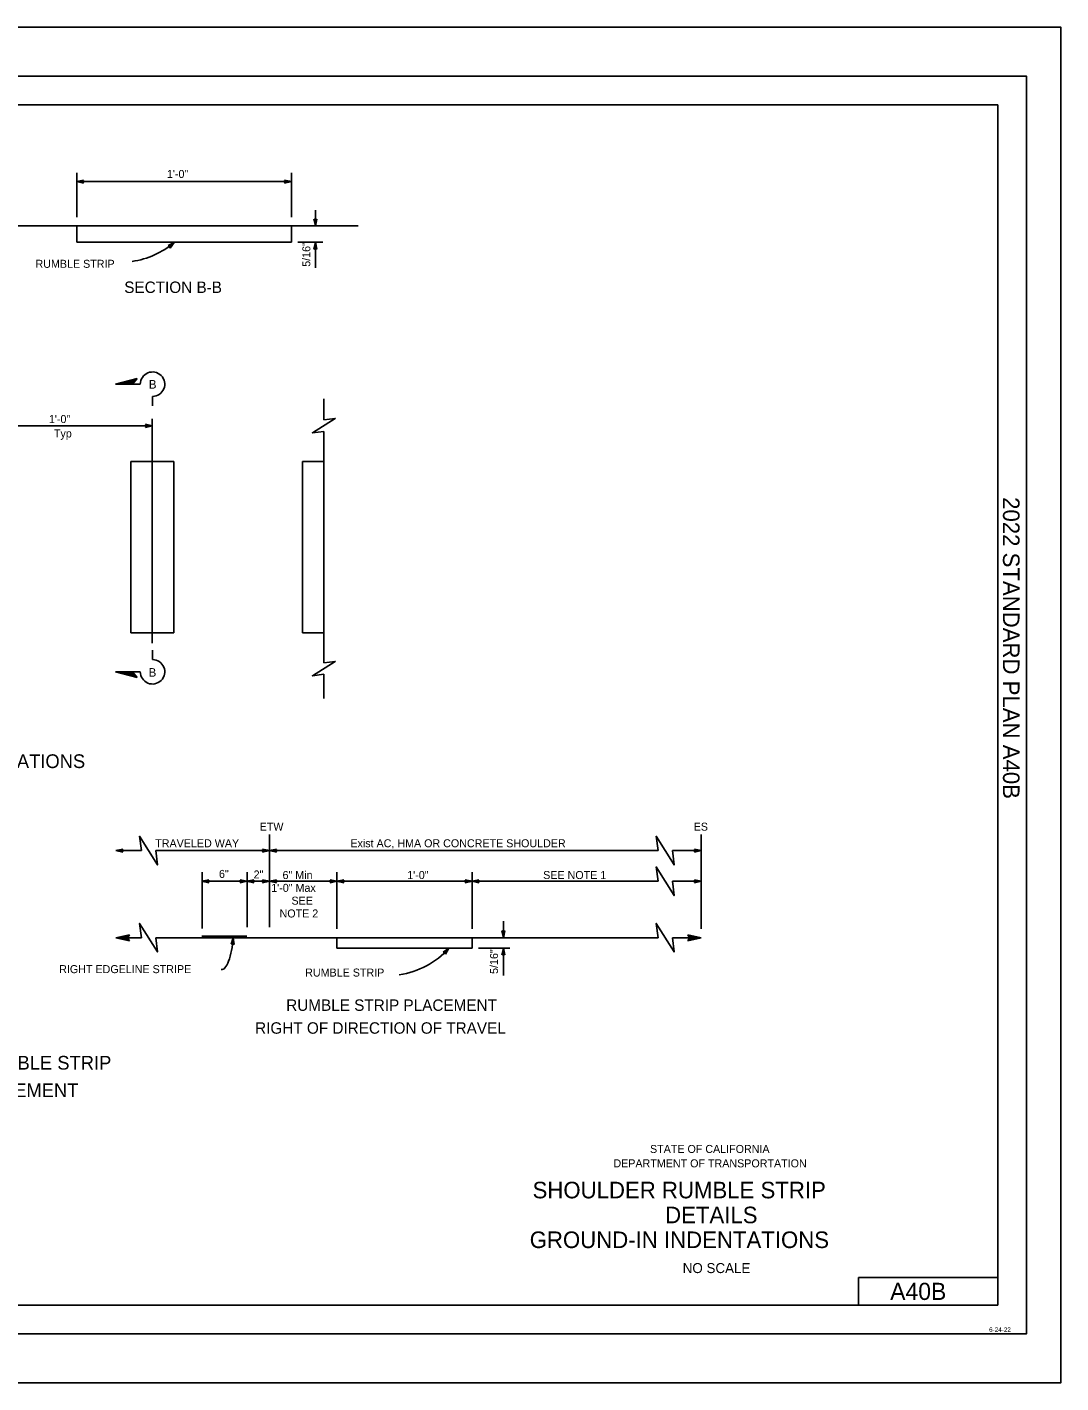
# Model space of a CAD drawing. Extents: x -893 to 867, y -474 to 712.
# Drawn here: x -37 to 867, y -474 to 712 of the extents above; entities that cross this region are included whole.
import ezdxf

# ---------------------------------------------------------------- set-up
doc = ezdxf.new("R2010")
doc.units = 0
for name, color, linetype in [('10 Sheet Format', 7, 'Continuous'), ('22 Misc Cnst Det', 7, 'Continuous'), ('56 Stage 3 Anno', 7, 'Continuous'), ('57 Undefined', 7, 'Continuous'), ('60 Nongeo Data', 7, 'Continuous')]:
    doc.layers.add(name, color=color, linetype=linetype)

msp = doc.modelspace()

# ---------------------------------------------------------------- linework, layer by layer
at = {"layer": '10 Sheet Format'}
for p, q in [((-813.5, 644), (811.5, 644)), ((811.5, -406), (811.5, 644)), ((689.5, -406), (689.5, -382)), ((689.5, -382), (811.5, -382)), ((-813.5, -406), (811.5, -406))]:
    msp.add_line(p, q, dxfattribs=at)
for points in [[(-893.5, -474), (866.5, -474), (866.5, 712), (-893.5, 712)], [(-863.4, 669), (836.6, 669), (836.6, -431), (-863.4, -431)], [(-863.4, 669), (836.6, 669), (836.6, -431), (-863.4, -431)]]:
    msp.add_lwpolyline(points, close=True, dxfattribs=at)
at = {"layer": '22 Misc Cnst Det'}
for p, q in [((39.9, 399.6), (58.8, 404.5)), ((41.4, 399.6), (58.4, 404)), ((43, 399.6), (58, 403.5)), ((54.9, 399.6), (58.8, 404.5)), ((61.6, 399.6), (39.9, 399.6)), ((44.6, 399.6), (57.6, 403)), ((46.1, 399.6), (57.2, 402.5)), ((47.7, 399.6), (56.8, 402)), ((49.2, 399.6), (56.4, 401.5)), ((50.8, 399.6), (56, 401)), ((52.3, 399.6), (55.6, 400.5)), ((53.9, 399.6), (55.2, 400)), ((72.3, 388.9), (72.3, 380.8)), ((72.3, 158.7), (72.3, 166.8)), ((39.9, 148), (58.8, 143.1)), ((61.6, 148), (39.9, 148)), ((41.4, 148), (58.4, 143.6)), ((43, 148), (58, 144.1)), ((44.6, 148), (57.6, 144.6)), ((46.1, 148), (57.2, 145.1)), ((47.7, 148), (56.8, 145.6)), ((49.2, 148), (56.4, 146.1)), ((50.8, 148), (56, 146.6)), ((52.3, 148), (55.6, 147.1)), ((53.9, 148), (55.2, 147.6)), ((54.9, 148), (58.8, 143.1))]:
    msp.add_line(p, q, dxfattribs=at)
for centre, start, end in [((72.3, 399.6), 269.9995, 180), ((72.3, 148), 180, 90.0005)]:
    msp.add_arc(centre, 10.7, start, end, dxfattribs=at)
at = {"layer": '56 Stage 3 Anno'}
for p, q in [((6, 584.6), (6, 545.8)), ((193.8, 584.6), (193.8, 545.8)), ((6, 576.8), (12, 578.1)), ((6, 576.8), (193.8, 576.8)), ((12, 575.5), (6, 576.8)), ((6, 576.8), (6, 576.8)), ((7.4, 576.8), (11.8, 577.8)), ((11.8, 575.8), (7.4, 576.8)), ((8.8, 576.8), (11.6, 577.4)), ((11.6, 576.2), (8.8, 576.8)), ((10.2, 576.8), (11.4, 577.1)), ((11.4, 576.5), (10.2, 576.8)), ((12, 578.1), (11.2, 576.8)), ((11.2, 576.8), (12, 575.5)), ((12, 578.1), (12, 578.1)), ((12, 575.5), (12, 575.5)), ((188.6, 576.8), (187.8, 578.2)), ((187.8, 578.2), (187.8, 578.2)), ((187.8, 578.2), (193.8, 576.8)), ((193.8, 576.8), (187.8, 575.5)), ((187.8, 575.5), (188.6, 576.8)), ((187.8, 575.5), (187.8, 575.5)), ((188.1, 577.8), (192.5, 576.8)), ((192.4, 576.8), (188.1, 575.8)), ((191.1, 576.8), (188.2, 576.2)), ((188.3, 577.4), (191.1, 576.8)), ((188.5, 577.1), (189.7, 576.8)), ((189.7, 576.8), (188.5, 576.6)), ((193.8, 576.8), (193.8, 576.8)), ((214.8, 538), (214.8, 551.9)), ((214.8, 538), (213.4, 544)), ((213.4, 544), (213.4, 544)), ((213.4, 544), (214.8, 543.2)), ((214.8, 539.4), (213.8, 543.7)), ((214.8, 540.7), (214.1, 543.6)), ((214.8, 542.1), (214.5, 543.3)), ((214.8, 543.2), (216.1, 544)), ((216.1, 544), (214.8, 538)), ((215.8, 543.8), (214.8, 539.4)), ((215.4, 543.5), (214.8, 540.7)), ((215.1, 543.3), (214.8, 542.1)), ((214.8, 538), (214.8, 538)), ((216.1, 544), (216.1, 544)), ((85.9, 520.8), (91.3, 523.6)), ((86.3, 520.7), (90.3, 522.7)), ((86.7, 520.5), (89.2, 521.9)), ((89.2, 521.9), (87.4, 519.6)), ((90.2, 522.7), (87.5, 519.2)), ((91.3, 523.6), (87.6, 518.7)), ((91.3, 523.6), (91.3, 523.6)), ((199.5, 523.7), (221.2, 523.7)), ((213.4, 517.7), (214.8, 523.7)), ((213.8, 517.9), (214.8, 522.3)), ((214.8, 501.3), (214.8, 523.7)), ((214.8, 523.7), (214.8, 523.7)), ((214.8, 523.7), (216.1, 517.7)), ((214.8, 522.3), (215.7, 517.9)), ((87.3, 520.3), (85.9, 520.8)), ((85.9, 520.8), (85.9, 520.8)), ((87, 520.4), (88.1, 521)), ((87.6, 518.7), (87.3, 520.3)), ((88.1, 521), (87.4, 520)), ((87.6, 518.7), (87.6, 518.7)), ((214.8, 518.5), (213.4, 517.7)), ((213.4, 517.7), (213.4, 517.7)), ((214.1, 518.1), (214.8, 520.9)), ((214.5, 518.3), (214.8, 519.5)), ((214.8, 520.9), (215.4, 518.1)), ((214.8, 519.5), (215, 518.3)), ((216.1, 517.7), (214.8, 518.5)), ((216.1, 517.7), (216.1, 517.7)), ((72.1, 369.4), (72.1, 336.7)), ((72.1, 363.1), (-77.9, 363.1)), ((66.9, 363.1), (66.1, 364.5)), ((66.1, 364.5), (66.1, 364.5)), ((66.1, 364.5), (72.1, 363.1)), ((72.1, 363.1), (66.1, 361.8)), ((66.1, 361.8), (66.9, 363.1)), ((66.1, 361.8), (66.1, 361.8)), ((66.3, 364.1), (70.7, 363.1)), ((70.7, 363.1), (66.3, 362.2)), ((69.4, 363.1), (66.5, 362.5)), ((66.6, 363.8), (69.4, 363.1)), ((66.7, 363.4), (68, 363.1)), ((68, 363.1), (66.8, 362.9)), ((72.1, 363.1), (72.1, 363.1)), ((72.1, 336.7), (72.1, 173.1)), ((174.6, 5.6), (174.6, -75.5)), ((552.1, 5.6), (552.1, -76.8)), ((40.3, -8.4), (46.3, -7.1)), ((40.3, -8.4), (62.6, -8.4)), ((46.3, -9.8), (40.3, -8.4)), ((40.3, -8.4), (40.3, -8.4)), ((41.7, -8.4), (46, -7.4)), ((46.1, -9.4), (41.7, -8.4)), ((43, -8.4), (45.9, -7.8)), ((45.8, -9), (43, -8.4)), ((44.4, -8.4), (45.6, -8.2)), ((45.7, -8.7), (44.4, -8.4)), ((46.3, -7.1), (45.5, -8.4)), ((45.5, -8.4), (46.3, -9.8)), ((46.3, -7.1), (46.3, -7.1)), ((46.3, -9.8), (46.3, -9.8)), ((174.6, -8.4), (75.1, -8.4)), ((169.4, -8.4), (168.6, -7.1)), ((168.6, -7.1), (168.6, -7.1)), ((168.6, -7.1), (174.6, -8.4)), ((174.6, -8.4), (168.6, -9.7)), ((168.6, -9.7), (169.4, -8.4)), ((168.6, -9.7), (168.6, -9.7)), ((168.8, -7.4), (173.2, -8.4)), ((173.2, -8.4), (168.8, -9.4)), ((169, -7.8), (171.8, -8.4)), ((171.8, -8.4), (169, -9)), ((169.2, -8.1), (170.4, -8.4)), ((170.4, -8.4), (169.2, -8.7)), ((174.6, -8.4), (180.6, -7.1)), ((174.6, -8.4), (514.4, -8.4)), ((180.6, -9.8), (174.6, -8.4)), ((174.6, -8.4), (174.6, -8.4)), ((174.6, -8.4), (174.6, -8.4)), ((176, -8.4), (180.3, -7.4)), ((180.4, -9.4), (176, -8.4)), ((177.3, -8.4), (180.2, -7.8)), ((180.1, -9), (177.3, -8.4)), ((178.7, -8.4), (179.9, -8.2)), ((179.9, -8.7), (178.7, -8.4)), ((180.6, -7.1), (179.8, -8.4)), ((179.8, -8.4), (180.6, -9.8)), ((180.6, -7.1), (180.6, -7.1)), ((180.6, -9.8), (180.6, -9.8)), ((514.4, -8.4), (497.2, -8.4)), ((552.1, -8.4), (526.9, -8.4)), ((546.9, -8.4), (546.1, -7.1)), ((546.1, -7.1), (546.1, -7.1)), ((546.1, -7.1), (552.1, -8.4)), ((552.1, -8.4), (546.1, -9.7)), ((546.1, -9.7), (546.9, -8.4)), ((546.1, -9.7), (546.1, -9.7)), ((546.3, -7.4), (550.7, -8.4)), ((550.7, -8.4), (546.3, -9.4)), ((546.5, -7.8), (549.3, -8.4)), ((549.3, -8.4), (546.5, -9)), ((546.7, -8.1), (547.9, -8.4)), ((547.9, -8.4), (546.7, -8.7)), ((552.1, -8.4), (552.1, -8.4)), ((115.5, -35.2), (121.5, -33.9)), ((121.5, -36.6), (115.5, -35.2)), ((115.5, -35.2), (115.5, -35.2)), ((154.9, -35.2), (115.5, -35.2)), ((115.8, -76.5), (115.8, -27.4)), ((116.9, -35.2), (121.3, -34.3)), ((121.3, -36.2), (116.9, -35.2)), ((118.3, -35.2), (121.1, -34.6)), ((121.1, -35.9), (118.3, -35.2)), ((119.7, -35.2), (120.9, -35)), ((120.9, -35.5), (119.7, -35.2)), ((121.5, -33.9), (120.7, -35.2)), ((120.7, -35.2), (121.5, -36.6)), ((121.5, -33.9), (121.5, -33.9)), ((149.7, -35.2), (148.9, -33.9)), ((148.9, -33.9), (148.9, -33.9)), ((148.9, -33.9), (154.9, -35.2)), ((154.9, -35.2), (148.9, -36.6)), ((148.9, -36.6), (149.7, -35.2)), ((149.1, -34.2), (153.5, -35.2)), ((153.5, -35.2), (149.1, -36.2)), ((149.3, -34.6), (152.1, -35.2)), ((152.1, -35.2), (149.3, -35.9)), ((149.5, -34.9), (150.7, -35.2)), ((150.7, -35.2), (149.5, -35.5)), ((154.9, -35.2), (160.9, -33.9)), ((154.9, -35.2), (154.9, -35.2)), ((160.9, -36.6), (154.9, -35.2)), ((154.9, -35.2), (154.9, -35.2)), ((174.6, -35.2), (154.9, -35.2)), ((155.2, -75.5), (155.2, -27.4)), ((156.3, -35.2), (160.7, -34.3)), ((160.7, -36.2), (156.3, -35.2)), ((157.7, -35.2), (160.5, -34.6)), ((160.4, -35.9), (157.7, -35.2)), ((159, -35.2), (160.2, -35)), ((160.3, -35.5), (159, -35.2)), ((160.9, -33.9), (160.1, -35.2)), ((160.1, -35.2), (160.9, -36.6)), ((160.9, -33.9), (160.9, -33.9)), ((169.4, -35.2), (168.6, -33.9)), ((168.6, -33.9), (168.6, -33.9)), ((168.6, -33.9), (174.6, -35.2)), ((174.6, -35.2), (168.6, -36.6)), ((168.6, -36.6), (169.4, -35.2)), ((168.8, -34.2), (173.2, -35.2)), ((173.2, -35.2), (168.8, -36.2)), ((169, -34.6), (171.8, -35.2)), ((171.8, -35.2), (169, -35.9)), ((169.2, -34.9), (170.4, -35.2)), ((170.4, -35.2), (169.2, -35.5)), ((174.6, -35.2), (180.6, -33.9)), ((174.6, -35.2), (174.6, -35.2)), ((180.6, -36.6), (174.6, -35.2)), ((174.6, -35.2), (174.6, -35.2)), ((233.6, -35.2), (174.6, -35.2)), ((176, -35.2), (180.3, -34.3)), ((180.4, -36.2), (176, -35.2)), ((177.3, -35.2), (180.2, -34.6)), ((180.1, -35.9), (177.3, -35.2)), ((178.7, -35.2), (179.9, -35)), ((179.9, -35.5), (178.7, -35.2)), ((180.6, -33.9), (179.8, -35.2)), ((179.8, -35.2), (180.6, -36.6)), ((180.6, -33.9), (180.6, -33.9)), ((228.4, -35.2), (227.6, -33.9)), ((227.6, -33.9), (227.6, -33.9)), ((227.6, -33.9), (233.6, -35.2)), ((233.6, -35.2), (227.6, -36.6)), ((227.6, -36.6), (228.4, -35.2)), ((227.8, -34.2), (232.3, -35.2)), ((232.2, -35.2), (227.9, -36.2)), ((230.9, -35.2), (228, -35.9)), ((228.1, -34.6), (230.9, -35.2)), ((228.3, -34.9), (229.5, -35.2)), ((229.5, -35.2), (228.3, -35.5)), ((233.6, -27.4), (233.6, -76.8)), ((233.6, -35.2), (239.6, -33.9)), ((233.6, -35.2), (386.6, -35.2)), ((233.6, -35.2), (233.6, -35.2)), ((239.6, -36.6), (233.6, -35.2)), ((233.6, -35.2), (233.6, -35.2)), ((235, -35.2), (239.4, -34.3)), ((239.4, -36.2), (235, -35.2)), ((236.4, -35.2), (239.2, -34.6)), ((239.2, -35.9), (236.4, -35.2)), ((237.8, -35.2), (239, -35)), ((239, -35.5), (237.8, -35.2)), ((239.6, -33.9), (238.8, -35.2)), ((238.8, -35.2), (239.6, -36.6)), ((239.6, -33.9), (239.6, -33.9)), ((346.5, -35.2), (345.7, -33.9)), ((345.7, -33.9), (345.7, -33.9)), ((345.7, -33.9), (351.7, -35.2)), ((351.7, -35.2), (345.7, -36.6)), ((345.7, -36.6), (346.5, -35.2)), ((346, -34.2), (350.4, -35.2)), ((350.3, -35.2), (346, -36.2)), ((346.2, -34.6), (349, -35.2)), ((349, -35.2), (346.2, -35.9)), ((346.4, -34.9), (347.6, -35.2)), ((347.6, -35.2), (346.4, -35.5)), ((351.7, -27.4), (351.7, -76.8)), ((351.7, -35.2), (357.7, -33.9)), ((351.7, -35.2), (351.7, -35.2)), ((357.7, -36.6), (351.7, -35.2)), ((351.7, -35.2), (351.7, -35.2)), ((353.1, -35.2), (357.5, -34.3)), ((357.5, -36.2), (353.1, -35.2)), ((354.5, -35.2), (357.3, -34.6)), ((357.3, -35.9), (354.5, -35.2)), ((355.9, -35.2), (357.1, -35)), ((357.1, -35.5), (355.9, -35.2)), ((357.7, -33.9), (356.9, -35.2)), ((356.9, -35.2), (357.7, -36.6)), ((357.7, -33.9), (357.7, -33.9)), ((386.6, -35.2), (514.4, -35.2)), ((514.4, -35.2), (497.2, -35.2)), ((552.1, -35.2), (526.9, -35.2)), ((546.9, -35.2), (546.1, -33.9)), ((546.1, -33.9), (546.1, -33.9)), ((546.1, -33.9), (552.1, -35.2)), ((552.1, -35.2), (546.1, -36.6)), ((546.1, -36.6), (546.9, -35.2)), ((546.3, -34.2), (550.7, -35.2)), ((550.7, -35.2), (546.3, -36.2)), ((546.5, -34.6), (549.3, -35.2)), ((549.3, -35.2), (546.5, -35.9)), ((546.7, -34.9), (547.9, -35.2)), ((547.9, -35.2), (546.7, -35.5)), ((552.1, -35.2), (552.1, -35.2)), ((121.5, -36.6), (121.5, -36.6)), ((148.9, -36.6), (148.9, -36.6)), ((160.9, -36.6), (160.9, -36.6)), ((168.6, -36.6), (168.6, -36.6)), ((180.6, -36.6), (180.6, -36.6)), ((227.6, -36.6), (227.6, -36.6)), ((239.6, -36.6), (239.6, -36.6)), ((345.7, -36.6), (345.7, -36.6)), ((357.7, -36.6), (357.7, -36.6)), ((546.1, -36.6), (546.1, -36.6)), ((379.1, -84.6), (379.1, -70.1)), ((379.1, -84.6), (377.8, -78.6)), ((377.8, -78.6), (377.8, -78.6)), ((377.8, -78.6), (379.1, -79.4)), ((379.1, -83.2), (378.2, -78.8)), ((379.1, -81.8), (378.5, -79)), ((379.1, -80.5), (378.9, -79.3)), ((379.1, -79.4), (380.5, -78.6)), ((380.5, -78.6), (379.1, -84.6)), ((380.1, -78.8), (379.1, -83.2)), ((379.8, -79.1), (379.1, -81.8)), ((379.4, -79.2), (379.1, -80.5)), ((380.5, -78.6), (380.5, -78.6)), ((141.2, -90.4), (142.9, -84.6)), ((142.6, -89.7), (141.2, -90.4)), ((141.2, -90.4), (141.2, -90.4)), ((141.5, -90.2), (142.8, -85.9)), ((141.9, -90), (142.7, -87.3)), ((142.3, -89.9), (142.6, -88.7)), ((142.6, -88.7), (142.8, -89.9)), ((143.8, -90.6), (142.6, -89.7)), ((142.7, -87.3), (143.2, -90.2)), ((142.8, -85.9), (143.5, -90.4)), ((142.9, -84.6), (142.9, -84.6)), ((142.9, -84.6), (143.8, -90.6)), ((143.8, -90.6), (143.8, -90.6)), ((326.5, -97.3), (331.5, -93.8)), ((326.9, -97.4), (330.6, -94.8)), ((330.6, -94.8), (328.3, -98.7)), ((331.5, -93.8), (328.4, -99.1)), ((331.5, -93.8), (331.5, -93.8)), ((357.4, -93.7), (384.6, -93.7)), ((377.8, -99.7), (379.1, -93.7)), ((379.1, -84.6), (379.1, -84.6)), ((379.1, -117.7), (379.1, -93.7)), ((379.1, -93.7), (379.1, -93.7)), ((379.1, -93.7), (380.5, -99.7)), ((328, -97.6), (326.5, -97.3)), ((326.5, -97.3), (326.5, -97.3)), ((327.3, -97.5), (329.6, -95.8)), ((327.7, -97.6), (328.7, -96.9)), ((328.4, -99.1), (328, -97.6)), ((328.7, -96.9), (328.1, -97.9)), ((329.6, -95.8), (328.2, -98.4)), ((328.4, -99.1), (328.4, -99.1)), ((379.1, -98.9), (377.8, -99.7)), ((377.8, -99.7), (377.8, -99.7)), ((378.2, -99.5), (379.1, -95.1)), ((378.5, -99.3), (379.1, -96.5)), ((378.9, -99.1), (379.1, -97.9)), ((379.1, -95.1), (380.1, -99.5)), ((379.1, -96.5), (379.8, -99.3)), ((379.1, -97.9), (379.4, -99.1)), ((380.5, -99.7), (379.1, -98.9)), ((380.5, -99.7), (380.5, -99.7))]:
    msp.add_line(p, q, dxfattribs=at)
for points in [[(62.6, -8.4), (61, 4.1), (76.6, -20.9), (75.1, -8.4)], [(514.4, -8.4), (512.8, 4.1), (528.4, -20.9), (526.9, -8.4)], [(514.4, -35.2), (512.8, -22.7), (528.4, -47.7), (526.9, -35.2)]]:
    msp.add_lwpolyline(points, dxfattribs=at)
for centre, start, end in [((43.8, 580), 278.2929, 310.1337), ((277, -44.1), 278.6528, 317.5988)]:
    msp.add_arc(centre, 73.8, start, end, dxfattribs=at)
msp.add_ellipse((135.3, -85.3), major_axis=(2.4, 27.1), ratio=0.276362, start_param=3.078466, end_param=4.764211, dxfattribs=at)
at = {"layer": '60 Nongeo Data'}
for p, q in [((-52.2, 538), (252, 538)), ((222.1, 368.3), (222.1, 386.7)), ((222.1, 344.6), (222.1, 358.3)), ((222.1, 344.6), (222.1, 169.6)), ((222.1, 155.8), (222.1, 169.6)), ((222.1, 132.1), (222.1, 145.8)), ((222.1, 124.6), (222.1, 132.1)), ((40.3, -84.6), (52.1, -82)), ((43, -84.6), (51.6, -82.7)), ((52.1, -82), (50.5, -84.6)), ((52.1, -82), (52.1, -82)), ((541.9, -84.6), (540.3, -82)), ((540.3, -82), (540.3, -82)), ((540.3, -82), (552.1, -84.6)), ((540.7, -82.7), (549.4, -84.6)), ((52.1, -87.2), (40.3, -84.6)), ((40.3, -84.6), (40.3, -84.6)), ((41.7, -84.6), (62.6, -84.6)), ((51.7, -86.5), (43, -84.6)), ((45.7, -84.6), (51.3, -83.4)), ((51.2, -85.8), (45.7, -84.6)), ((48.4, -84.6), (50.8, -84.1)), ((50.9, -85.2), (48.4, -84.6)), ((50.5, -84.6), (52.1, -87.2)), ((52.1, -87.2), (52.1, -87.2)), ((75.1, -84.6), (514.4, -84.6)), ((116.1, -84.6), (99, -84.6)), ((115.5, -83.4), (154.9, -83.4)), ((115.5, -83.8), (154.9, -83.8)), ((115.5, -84.2), (154.9, -84.2)), ((514.4, -84.6), (497.2, -84.6)), ((552.1, -84.6), (526.9, -84.6)), ((552.1, -84.6), (540.3, -87.2)), ((540.3, -87.2), (541.9, -84.6)), ((540.3, -87.2), (540.3, -87.2)), ((549.3, -84.6), (540.7, -86.5)), ((546.6, -84.6), (541.1, -85.8)), ((541.2, -83.4), (546.6, -84.6)), ((541.5, -84.1), (543.9, -84.6)), ((543.9, -84.6), (541.5, -85.1)), ((552.1, -84.6), (552.1, -84.6))]:
    msp.add_line(p, q, dxfattribs=at)
for points in [[(6, 538), (6, 523.7)], [(193.8, 523.7), (193.8, 538)], [(6, 523.7), (193.8, 523.7)], [(222.1, 368.3), (232.1, 369.6), (212.1, 357.1), (222.1, 358.3)], [(90.9, 332.1), (53.4, 332.1)], [(53.4, 332.1), (53.4, 182.1)], [(87.7, 332.1), (56.5, 332.1)], [(90.9, 332.1), (90.9, 182.1)], [(222.1, 332.1), (203.4, 332.1)], [(203.4, 332.1), (203.4, 182.1)], [(53.4, 182.1), (90.9, 182.1)], [(56.5, 182.1), (87.7, 182.1)], [(203.4, 182.1), (222.1, 182.1)], [(222.1, 155.8), (232.1, 157.1), (212.1, 144.6), (222.1, 145.8)], [(62.6, -84.6), (61, -72.1), (76.6, -97.1), (75.1, -84.6)], [(514.4, -84.6), (512.8, -72.1), (528.4, -97.1), (526.9, -84.6)], [(233.6, -84.6), (233.6, -93.7)], [(233.6, -93.7), (351.7, -93.7)], [(351.7, -93.7), (351.7, -84.6)]]:
    msp.add_lwpolyline(points, dxfattribs=at)

# ---------------------------------------------------------------- texts
at = {"layer": '10 Sheet Format'}
msp.add_text('2022 STANDARD PLAN A40B', height=14.5, rotation=270, dxfattribs=at).set_placement((815.9, 300.8))
for s, height, p in [('STATE OF CALIFORNIA', 7, (507.3, -272.9)), ('DEPARTMENT OF TRANSPORTATION', 7, (475.3, -285.5)), ('SHOULDER RUMBLE STRIP', 14.5, (404.6, -312.6)), ('DETAILS', 14.5, (520.5, -334.4)), ('GROUND-IN INDENTATIONS', 14.5, (402.1, -356.1)), ('NO SCALE', 8.75, (535.9, -378)), ('A40B', 15, (717.3, -401.5)), ('6-24-22', 4, (803.8, -429.5))]:
    msp.add_text(s, height=height, dxfattribs=at).set_placement(p)
at = {"layer": '57 Undefined'}
for s, height, p in [('1\'-0"', 7, (84.9, 580)), ('RUMBLE STRIP', 7, (-30, 501.4)), ('SECTION B-B', 10, (47.6, 479.4)), ('B', 7.5, (69.1, 395.7)), ('1\'-0"', 7, (-18.3, 365.6)), ('Typ', 7, (-13.9, 353)), ('B', 7.5, (68.9, 143.7)), ('GROUND-IN INDENTATIONS', 12, (-203.2, 63.8)), ('ETW', 7, (166, 9)), ('ES', 7, (545.5, 9)), ('TRAVELED WAY', 7, (74.7, -5.5)), ('Exist AC, HMA OR CONCRETE SHOULDER', 7, (245.3, -5.5)), ('6"', 7, (130.4, -32.3)), ('2"', 7, (160.7, -32.8)), ('6" Min', 7, (186, -33.3)), ('1\'-0"', 7, (295, -33.3)), ('SEE NOTE 1', 7, (413.9, -33.3)), ('1\'-0" Max', 7, (176.1, -44.5)), ('SEE', 7, (193.8, -55.7)), ('NOTE 2', 7, (183.4, -66.9)), ('RIGHT EDGELINE STRIPE', 7, (-9.3, -115.6)), ('RUMBLE STRIP', 7, (205.8, -118.6)), ('RUMBLE STRIP PLACEMENT', 10, (189.2, -148.6)), ('RIGHT OF DIRECTION OF TRAVEL', 10, (162, -168.6)), ('TYPICAL GROUND-IN RUMBLE STRIP', 12, (-250.8, -200)), ('SHOULDER PLACEMENT', 12, (-184.2, -224))]:
    msp.add_text(s, height=height, dxfattribs=at).set_placement(p)
for p in [(210.3, 502.3), (374.4, -116.3)]:
    msp.add_text('5/16"', height=7, rotation=90, dxfattribs=at).set_placement(p)

doc.saveas('drawing.dxf')
